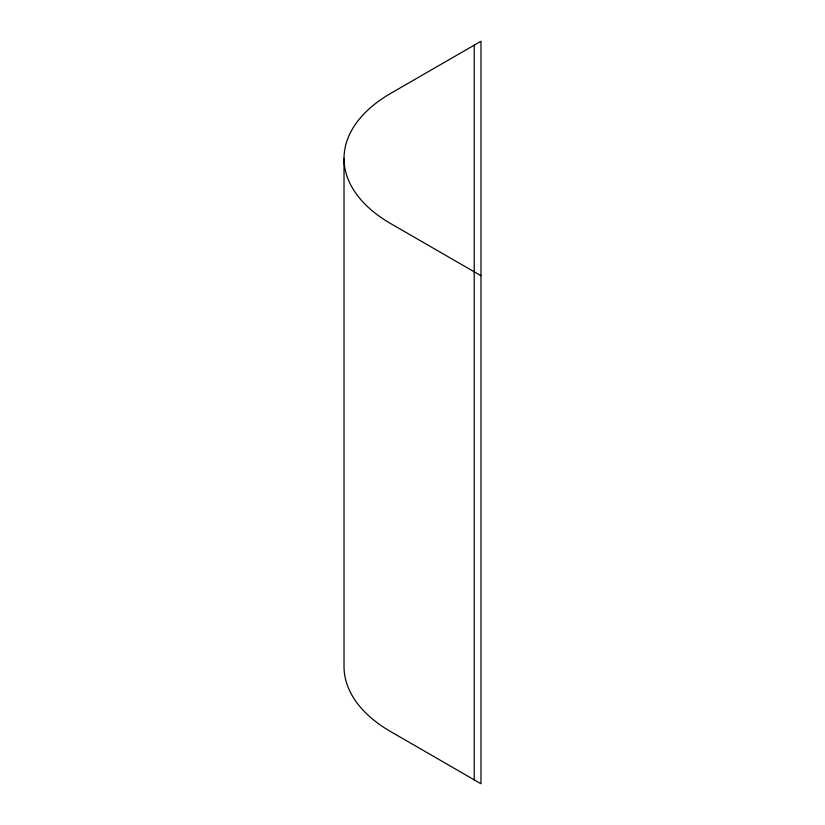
<?xml version="1.0" encoding="UTF-8"?>
<svg xmlns="http://www.w3.org/2000/svg" width="825" height="825" viewBox="0 0 825 825"><rect width="100%" height="100%" fill="white"/><g stroke="black" fill="none" stroke-linecap="round" stroke-linejoin="round"><path stroke-width="1.24" d="M480.985 275.725L390.741 223.616A159.534 92.111 0 0 1 390.741 93.359L480.985 41.25L480.985 783.75L390.741 731.641A159.534 92.111 0 0 1 344.015 666.518L344.015 158.483M474.22 45.158L474.22 779.842"/></g></svg>
